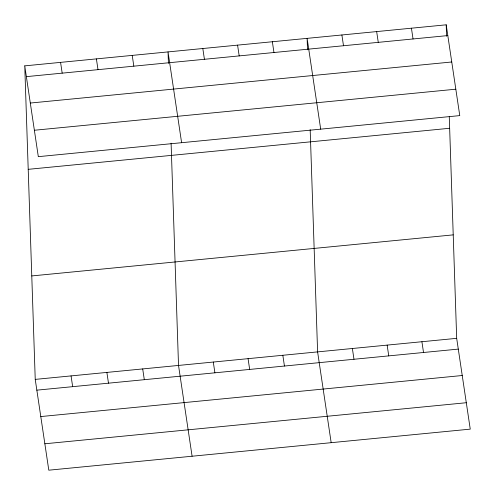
<?xml version="1.0" encoding="UTF-8"?>
<svg xmlns="http://www.w3.org/2000/svg" width="495" height="495" viewBox="0 0 495 495"><rect width="100%" height="100%" fill="white"/><g stroke="black" fill="none" stroke-linecap="round" stroke-linejoin="round"><path stroke-width="0.74" d="M24.75 65.866L446.199 24.812L459.768 115.607L38.319 156.661L24.75 65.866L35.232 379.393L48.801 470.188L470.25 429.134L456.681 338.339L449.274 116.863M26.359 76.638L447.808 35.578M30.306 103.047L451.756 61.986M34.372 130.253L455.821 89.199M28.209 169.333L449.658 128.273M31.773 275.932L453.222 234.871M35.232 379.393L456.681 338.339M36.84 390.159L458.29 349.105M40.788 416.567L462.237 375.513M44.853 443.78L466.302 402.726M411.432 28.196L413.04 38.969M376.658 31.587L378.267 42.353M421.913 341.723L423.522 352.489M341.89 34.972L343.499 45.744M387.139 345.108L388.748 355.88M320.692 129.158L307.123 38.363L307.5 49.772M352.372 348.499L353.981 359.265M272.349 41.747L273.958 52.513M331.174 442.679L317.604 351.883L310.173 129.653M237.581 45.132L239.19 55.904M282.831 355.274L284.439 366.04M202.814 48.522L204.423 59.289M248.063 358.658L249.672 369.425M181.609 142.702L168.04 51.907L168.424 63.323M213.296 362.049L214.904 372.815M132.221 55.397L133.829 66.169M192.091 456.229L178.522 365.434L171.097 143.197M96.395 58.886L98.004 69.659M142.702 368.924L144.311 379.69M60.576 62.376L62.184 73.149M106.877 372.413L108.485 383.18M71.057 375.903L72.666 386.669M446.199 24.812L446.583 36.222"/></g></svg>
